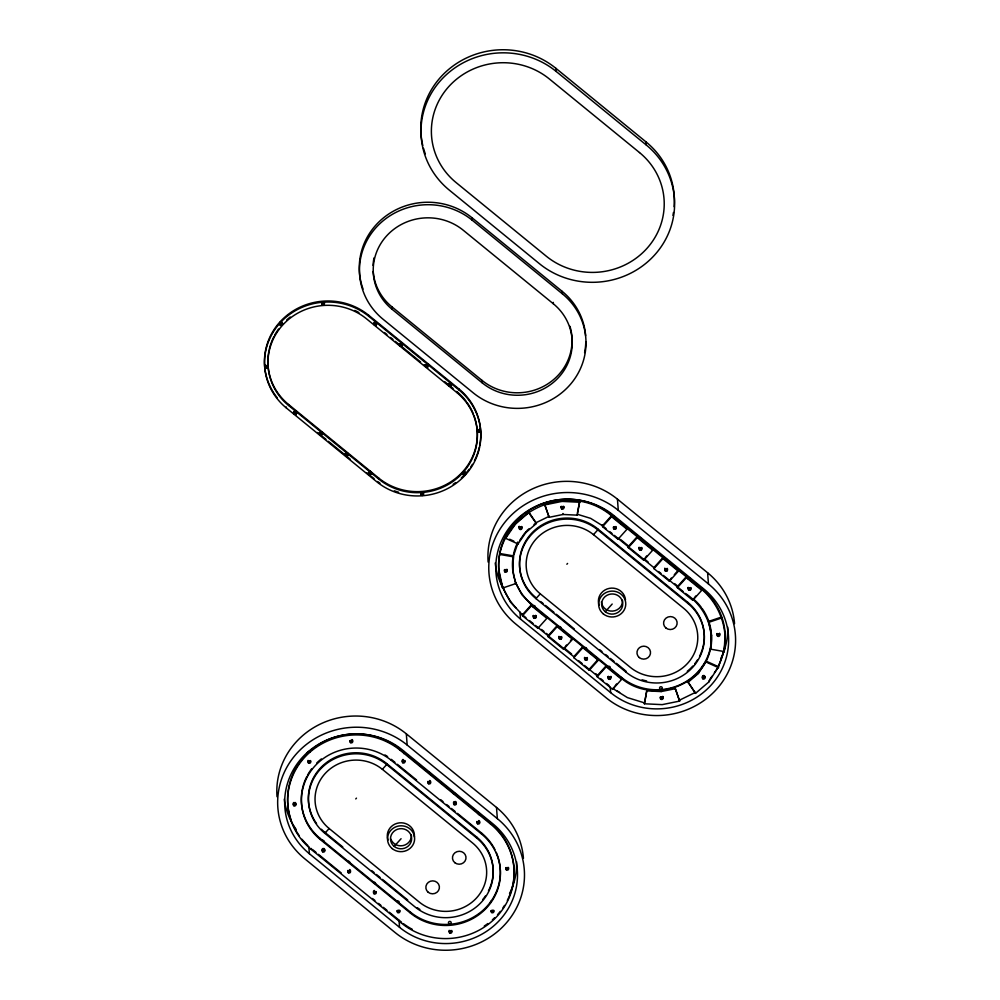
<?xml version="1.0" encoding="UTF-8"?>
<svg xmlns="http://www.w3.org/2000/svg" width="1000" height="1000" viewBox="0 0 1000 1000"><rect width="100%" height="100%" fill="white"/><g stroke="black" fill="none" stroke-linecap="round" stroke-linejoin="round"><path stroke-width="1.5" d="M710.588 648.238C703.275 687.163 651.188 703.725 621.562 678.413L531.388 604.8L521.938 594.75L515.55 582.688L515.625 583.638L502.625 588.038C479.425 523.938 561.475 473.787 611.5 515.737L701.675 589.35C719.675 604.362 728.238 628.538 724.175 651.55L710.662 649.188C714.887 627.275 703.637 605.575 685.475 593.45M505.562 537.375L505.637 538.325L518.013 543.95L517.95 543L513.488 555.9L512.737 570.388L513.4 557.4M710.662 649.188L711.413 634.7M724.175 651.55L725.125 633.65L725.2 634.6M577.438 512.775L579.725 501.3L577.225 515.15L563.038 514.475L549.125 517.312L544.525 504L549.125 517.312M644.412 703.787L646.925 689.938L644.412 703.787L662.188 704.638L679.613 701.087L675.025 687.775L679.613 701.087M724.1 650.6L718.512 666.762L714.438 672.7M505.637 538.325L515.413 524.075L528.7 512.688L528.625 511.737L536.425 523.488L525.825 532.575L518.013 543.95M519.675 540.475L524.875 532.888M687.788 682.55L698.4 673.462L706.125 661.137L718.512 666.762L708.812 681.963L695.525 693.35L687.712 681.6L695.525 693.35M709.55 679.825L712 676.263M329.15 828.512L419.325 902.125A40.738 38.825 -4.3 0 0 476.763 897.712A40.738 38.825 -4.3 0 0 472.55 842.962L382.375 769.338A40.738 38.825 -4.3 0 0 324.925 773.763A40.738 38.825 -4.3 0 0 329.15 828.512L324.837 833.3L415.012 906.925A47.337 45.125 -4.3 0 0 481.763 901.787A47.337 45.125 -4.3 0 0 476.863 838.162L476.788 837.138L386.613 763.525A47.337 45.125 -4.3 0 0 324.2 764.412A47.337 45.125 -4.3 0 0 316.537 823.538M355.763 798.925L356.475 798.138M382.375 769.338L386.688 764.55L386.613 763.525M540.262 593.825L630.438 667.438A40.738 38.825 -4.3 0 0 687.875 663.025A40.738 38.825 -4.3 0 0 683.662 608.275L593.488 534.65A40.738 38.825 -4.3 0 0 536.05 539.075A40.738 38.825 -4.3 0 0 540.262 593.825L535.95 598.612L626.125 672.237A47.337 45.125 -4.3 0 0 692.875 667.1A47.337 45.125 -4.3 0 0 687.975 603.475L687.9 602.45L597.725 528.837A47.337 45.125 -4.3 0 0 530.975 533.962A47.337 45.125 -4.3 0 0 535.875 597.587L535.95 598.612A47.337 45.125 -4.3 0 1 531.05 534.987A47.337 45.125 -4.3 0 1 597.8 529.862L687.975 603.475M566.875 564.237L567.587 563.45M593.488 534.65L597.8 529.862L597.725 528.837M526 617.737L522.4 614.788L531.388 604.8M577.225 515.15L577.15 514.2L590.638 518.362L602.513 525.725L611.5 515.737M546.8 617.388L546.875 618.337L537.888 628.325L522.463 615.737L531.45 605.75L531.312 603.775A54.438 51.9 -4.3 0 1 512.913 557.85M626.912 528.312L626.987 529.263L618 539.263L602.587 526.675L611.575 516.688L611.425 514.712A68.2 65.013 -4.3 0 0 518.288 518.95A68.2 65.013 -4.3 0 0 515.962 607.837M548.15 636.712L557.137 626.712L557.075 625.763L548.088 635.763L548.15 636.712L563.562 649.287L572.55 639.3L572.487 638.35L570.487 640.575M628.275 547.638L637.263 537.65L637.188 536.7L628.2 546.688L628.275 547.638L643.688 560.225L652.675 550.237L652.6 549.288M566.487 645.013L563.562 649.287M646.612 555.95L643.688 560.225M394.162 846.413A10.588 10.088 -4.3 0 0 411.463 840.55A10.588 10.088 -4.3 0 0 397.587 829.225A10.588 10.088 -4.3 0 0 394.162 846.413L401.075 838.725M605.275 611.725A10.588 10.088 -4.3 0 0 622.575 605.862A10.588 10.088 -4.3 0 0 608.7 594.538A10.588 10.088 -4.3 0 0 605.275 611.725L612.188 604.038M573.85 657.675L582.837 647.688L582.762 646.737L573.775 656.737L573.85 657.675L589.263 670.263L598.25 660.275L598.175 659.325L589.188 669.312L589.263 670.263M653.962 568.612L662.95 558.625L662.875 557.675L653.888 567.663L653.962 568.612L669.375 581.2L678.363 571.213L678.288 570.262L674.3 574.7M671.3 578.025L669.375 581.2M597.225 676.775L606.213 666.775L606.138 665.825L597.15 675.825L597.225 676.775L612.638 689.35L621.625 679.362L621.475 677.387L531.312 603.775M677.35 587.7L686.338 577.712L686.263 576.763L677.275 586.75L677.35 587.7L692.763 600.288L701.75 590.3L701.6 588.325L611.425 514.712M612.638 689.35L616.562 683.962M695.688 596.013L692.763 600.288M526.925 530.612L529.288 528.6M534 524.562L536.362 522.537L549.05 516.362M679.55 700.138L695.45 692.4M708.6 622.4L721.587 618L721.513 617.05L708.525 621.45L711.475 635.65M544.6 504.95L562.025 501.4L579.8 502.25M647 690.888L661.175 691.562L675.1 688.725M513.488 555.9L499.975 553.538L500.05 554.487L513.55 556.85M644.35 702.837L627.45 697.625L612.575 688.4M509.688 539.25L513.812 541.125M706.2 662.087L718.587 667.712M422.788 145.475A81.75 77.925 -4.3 0 1 460.412 61.163A81.75 77.925 -4.3 0 1 555.887 68.325L646.062 141.938A81.75 77.925 -4.3 0 1 674.137 206.7M556.112 71.4L646.287 145.013A81.75 77.925 -4.3 0 1 654.75 254.875A81.75 77.925 -4.3 0 1 539.487 263.738L449.312 190.125A81.75 77.925 -4.3 0 1 440.85 80.25A81.75 77.925 -4.3 0 1 556.112 71.4L555.887 68.325M363.062 289.1A68.2 65.013 -4.3 0 1 389.125 213.75A68.2 65.013 -4.3 0 1 472 217.75L562.175 291.363A68.2 65.013 -4.3 0 1 585.625 335.662M472.188 220.2L562.362 293.812A68.2 65.013 -4.3 0 1 569.425 385.487A68.2 65.013 -4.3 0 1 473.263 392.875L383.088 319.262A68.2 65.013 -4.3 0 1 376.025 227.6A68.2 65.013 -4.3 0 1 472.188 220.2L472 217.75M553.375 303.812L463.2 230.2A54.438 51.9 -4.3 0 0 386.438 236.1A54.438 51.9 -4.3 0 0 392.075 309.275L482.25 382.887A54.438 51.9 -4.3 0 0 559.012 376.987A54.438 51.9 -4.3 0 0 553.375 303.812L553.275 302.375M373.175 271.45A54.438 51.9 -4.3 0 0 391.887 306.812L482.062 380.425A54.438 51.9 -4.3 0 0 546.9 384.45A54.438 51.9 -4.3 0 0 569.975 326.325M488.137 562.05A78.35 74.688 -4.3 0 1 531.062 489.55A78.35 74.688 -4.3 0 1 617.438 499.15L707.613 572.762A78.35 74.688 -4.3 0 1 734.55 623.663M618.288 510.337L708.45 583.95A78.35 74.688 -4.3 0 1 716.562 689.262A78.35 74.688 -4.3 0 1 606.087 697.75L515.913 624.138A78.35 74.688 -4.3 0 1 507.8 518.825A78.35 74.688 -4.3 0 1 618.288 510.337L617.438 499.15M277.087 397.625A63.1 60.15 -4.3 0 1 284.45 317.488A63.1 60.15 -4.3 0 1 368.75 315.325L458.913 388.938A63.1 60.15 -4.3 0 1 479.663 445.613M368.825 316.35L459 389.963A63.1 60.15 -4.3 0 1 465.525 474.775A63.1 60.15 -4.3 0 1 376.55 481.613L286.375 408A63.1 60.15 -4.3 0 1 279.85 323.188A63.1 60.15 -4.3 0 1 368.825 316.35L368.75 315.325M611.575 516.688L626.987 529.263M637.263 537.65L652.675 550.237M662.95 558.625L678.363 571.213M686.338 577.712L701.75 590.3M373.7 323.725L376.112 325.688M384.525 332.55L386.925 334.525M390.538 337.463L392.938 339.425M395.35 341.388L420.6 362M424.2 364.95L427.812 367.887M444.637 381.637L453.062 388.5M456.737 392.475L366.562 318.863A59.65 56.863 -4.3 0 0 282.45 325.325A59.65 56.863 -4.3 0 0 288.637 405.5L378.8 479.113A59.65 56.863 -4.3 0 0 462.912 472.65A59.65 56.863 -4.3 0 0 456.737 392.475L456.662 391.45A59.65 56.863 -4.3 0 1 466.138 401.262M614.788 527.975L615.812 528.812M640.475 548.938L641.5 549.775M666.162 569.913L667.188 570.75M689.55 589L690.575 589.837M620.475 539.425L628.888 546.3M644.525 559.05L648.125 562M674.575 583.587L676.988 585.55M602.513 525.725L606.075 528.625M609.625 531.538L612 533.462M614.375 535.4L654.212 567.925M658.637 571.538L661 573.475M663.375 575.413L683.075 591.487M540.675 601.525L543.088 603.488M545.487 605.45L553.9 612.312M556.312 614.275L574.35 629M599.587 649.613L602 651.575M605.6 654.525L608.013 656.488M610.413 658.45L614.025 661.388M616.425 663.35L626.05 671.213L626.125 672.237M268.938 350.9A59.65 56.863 -4.3 0 0 288.55 404.475L378.725 478.088A59.65 56.863 -4.3 0 0 451.213 481.575A59.65 56.863 -4.3 0 0 474.012 415.675M531.45 605.75L546.875 618.337M557.137 626.712L572.55 639.3M582.837 647.688L598.25 660.275M606.213 666.775L621.625 679.362M293.512 412.863L295.925 414.825M317.562 432.5L325.975 439.363M328.387 441.325L350.025 459M366.863 472.738L369.263 474.7M371.662 476.662L374.075 478.625M534.675 617.038L535.7 617.875M560.35 638L561.388 638.837M609.425 678.062L610.45 678.9M541.562 629.475L543.962 631.438M546.362 633.4L548.775 635.363M564.4 648.125L571.613 654.013M595.662 673.637L598.062 675.6M529.513 620.6L533.062 623.5M535.438 625.438L574.1 657M578.513 660.6L582.075 663.512M584.438 665.438L588 668.35M589.725 669.75L596.938 675.65M600.55 678.587L603.088 680.662M606.562 683.5L609.012 685.5M520.487 619.05L610.662 692.663A71.35 68.012 -4.3 0 0 711.275 684.938A71.35 68.012 -4.3 0 0 703.888 589.038L613.713 515.413A71.35 68.012 -4.3 0 0 513.1 523.15A71.35 68.012 -4.3 0 0 520.487 619.05L519.963 612.062M277.025 796.737A78.35 74.688 -4.3 0 1 319.95 724.237A78.35 74.688 -4.3 0 1 406.325 733.838L496.5 807.45A78.35 74.688 -4.3 0 1 523.438 858.35M407.163 745.025L497.337 818.637A78.35 74.688 -4.3 0 1 505.45 923.95A78.35 74.688 -4.3 0 1 394.975 932.438L304.8 858.825A78.35 74.688 -4.3 0 1 296.688 753.512A78.35 74.688 -4.3 0 1 407.163 745.025L406.325 733.838M291.363 820.75A68.2 65.013 -4.3 0 1 317.438 745.4A68.2 65.013 -4.3 0 1 400.312 749.4L490.487 823.012A68.2 65.013 -4.3 0 1 507.325 900.425M400.387 750.425L490.562 824.038A68.2 65.013 -4.3 0 1 497.625 915.7A68.2 65.013 -4.3 0 1 401.463 923.088L311.288 849.475A68.2 65.013 -4.3 0 1 304.225 757.812A68.2 65.013 -4.3 0 1 400.387 750.425L400.312 749.4M394.938 762.337L391.325 759.388L391.4 760.413L481.575 834.025A54.438 51.9 -4.3 0 1 487.212 907.2A54.438 51.9 -4.3 0 1 410.45 913.1L320.275 839.488A54.438 51.9 -4.3 0 1 314.637 766.312A54.438 51.9 -4.3 0 1 391.4 760.413M397.337 764.3L416.575 780M440.625 799.625L443.025 801.6M446.637 804.538L449.038 806.5M451.438 808.462L455.05 811.413M457.45 813.375L481.5 833A54.438 51.9 -4.3 0 1 494.913 849.562M476.863 838.162L386.688 764.55A47.337 45.125 -4.3 0 0 319.938 769.675A47.337 45.125 -4.3 0 0 324.837 833.3L324.762 832.275A47.337 45.125 -4.3 0 1 321.4 829.25M324.762 832.275L342.788 847M371.65 870.562L374.05 872.525M376.463 874.488L380.062 877.438M382.463 879.4L407.713 900.013M306.75 776.663A54.438 51.9 -4.3 0 0 320.2 838.462L410.363 912.075A54.438 51.9 -4.3 0 0 477.812 914.388A54.438 51.9 -4.3 0 0 496.213 852.312M312.413 849.438L316.012 852.375M318.425 854.338L341.262 872.987M372.525 898.512L374.925 900.475M378.537 903.425L380.938 905.387M383.35 907.35L386.95 910.288M389.363 912.25L401.375 922.075L401.463 923.088M309.375 853.737L399.55 927.35A71.35 68.012 -4.3 0 0 500.163 919.625A71.35 68.012 -4.3 0 0 492.775 823.725L402.6 750.1A71.35 68.012 -4.3 0 0 301.988 757.837A71.35 68.012 -4.3 0 0 309.375 853.737L308.85 846.75M586.05 658.975L587.075 659.825M522.4 614.788L510.55 602.2L502.562 587.087L498.95 570.487L499.025 571.438M528.7 512.688L536.425 523.488M512.663 569.438L515.625 583.638M707.613 572.762L708.45 583.95M708.737 681.012L708.812 681.963M698.325 672.513L698.4 673.462M646.062 141.938L646.287 145.013M661.112 690.612L661.175 691.562M617.925 538.312L618 539.263M602.438 524.7L602.587 526.675M610.237 687.075L610.662 692.663M562.175 291.363L562.362 293.812M561.962 500.45L562.025 501.4M562.962 513.525L563.038 514.475M537.812 627.375L537.888 628.325M525.75 531.625L525.825 532.575M522.325 613.763L522.463 615.737M515.337 523.125L515.413 524.075M502.562 587.087L502.625 588.038M482.062 380.425L482.25 382.887M496.5 807.45L497.337 818.637M458.913 388.938L459 389.963M490.487 823.012L490.562 824.038M481.5 833L481.575 834.025M391.887 306.812L392.075 309.275M378.725 478.088L378.8 479.113M410.363 912.075L410.45 913.1M371.4 472.1L371.475 473.125M370.65 471.488L370.725 472.512M399.025 920.362L399.55 927.35M288.55 404.475L288.637 405.5M320.2 838.462L320.275 839.488M286.3 406.975L286.375 408M311.212 848.45L311.288 849.475M561.425 636.587A1.363 1.3 -4.3 0 1 558.925 636.462M558.562 627A1.363 1.3 -4.3 0 1 560.812 628.4M587.112 657.562A1.363 1.3 -4.3 0 1 584.612 657.438A1.363 1.3 -4.3 0 0 585.887 659.325A1.363 1.3 -4.3 0 0 587.25 657.588M584.513 647.75A1.363 1.3 -4.3 0 1 586.5 649.375M608.425 676.525A1.363 1.3 -4.3 0 0 610.588 676.625A1.363 1.3 -4.3 0 1 609.288 678.413A1.363 1.3 -4.3 0 1 608.212 676.425M662.875 696.45A1.363 1.3 -4.3 0 1 660.425 696.95M704.55 676.637A1.363 1.3 -4.3 0 1 702.4 676.525A1.363 1.3 -4.3 0 0 703.7 678.112A1.363 1.3 -4.3 0 0 704.887 676.388M719.613 633.375A1.363 1.3 -4.3 0 1 717 633.575M690.625 587.587A1.363 1.3 -4.3 0 1 688.112 587.463M667.237 568.488A1.363 1.3 -4.3 0 1 664.737 568.375M641.55 547.525A1.363 1.3 -4.3 0 1 639.038 547.4M613.513 526.737A1.363 1.3 -4.3 0 0 615.862 526.55A1.363 1.3 -4.3 0 1 615.163 528.237A1.363 1.3 -4.3 0 1 613.438 527.45M563.6 506.425A1.363 1.3 -4.3 0 1 561.25 506.613M506.863 569.5A1.363 1.3 -4.3 0 1 504.438 569.55M535.737 615.612A1.363 1.3 -4.3 0 1 533.237 615.5M532.575 606.638A1.363 1.3 -4.3 0 1 534.338 605.638A1.363 1.3 -4.3 0 1 535.125 607.425M613.575 516.587A1.363 1.3 -4.3 0 1 615.25 518.362M638.488 538.225A1.363 1.3 -4.3 0 1 640.45 537.688A1.363 1.3 -4.3 0 1 640.738 539.612M664.638 558.688A1.363 1.3 -4.3 0 1 666.425 560.588M687.45 578.6A1.363 1.3 -4.3 0 1 689.212 577.612A1.363 1.3 -4.3 0 1 690 579.4M701.575 667.375A1.363 1.3 -4.3 0 1 702.463 666.388M660.337 689.2A1.363 1.3 -4.3 0 1 659.9 687.188A1.363 1.3 -4.3 0 1 662.05 687.3A1.363 1.3 -4.3 0 1 661.375 689.25M607.712 667.05A1.363 1.3 -4.3 0 1 609.688 666.513A1.363 1.3 -4.3 0 1 609.963 668.438M349.688 869.55A1.363 1.3 -4.3 0 1 350.363 871.175A1.363 1.3 -4.3 0 1 348.725 871.963A1.363 1.3 -4.3 0 1 347.762 870.487M347.713 861.462A1.363 1.3 -4.3 0 1 349.5 863.375M376.138 891.587A1.363 1.3 -4.3 0 1 373.5 892.125M373.45 891.462A1.363 1.3 -4.3 0 1 374.338 890.475M373.4 882.438A1.363 1.3 -4.3 0 1 375.387 884.062M399.8 910.375A1.363 1.3 -4.3 0 1 398.537 911.762A1.363 1.3 -4.3 0 1 397.088 910.588M451.712 930.475A1.363 1.3 -4.3 0 1 450.35 932.2A1.363 1.3 -4.3 0 1 449.212 930.35M493.762 910.375A1.363 1.3 -4.3 0 1 492.512 911.775A1.363 1.3 -4.3 0 1 491.05 910.588M508.45 867.4A1.363 1.3 -4.3 0 1 507.262 869.125A1.363 1.3 -4.3 0 1 505.838 867.6M478.875 820.55A1.363 1.3 -4.3 0 1 479.55 822.163A1.363 1.3 -4.3 0 1 477.912 822.962A1.363 1.3 -4.3 0 1 476.95 821.488M455.487 801.462A1.363 1.3 -4.3 0 1 456 803.375A1.363 1.3 -4.3 0 1 453.925 803.538A1.363 1.3 -4.3 0 1 454.137 801.562M429.8 780.487A1.363 1.3 -4.3 0 1 430.475 782.1A1.363 1.3 -4.3 0 1 428.837 782.9A1.363 1.3 -4.3 0 1 427.875 781.425M404.875 760.575A1.363 1.3 -4.3 0 1 403.45 761.975A1.363 1.3 -4.3 0 1 402.188 760.45M402.5 759.85A1.363 1.3 -4.3 0 1 403.075 759.463M352.15 739.575A1.363 1.3 -4.3 0 1 351.875 741.712A1.363 1.3 -4.3 0 1 349.913 740.662M295.85 803.35A1.363 1.3 -4.3 0 1 294.55 804.925A1.363 1.3 -4.3 0 1 293.2 803.4M293.5 802.788A1.363 1.3 -4.3 0 1 293.9 802.487M295.125 802.463A1.363 1.3 -4.3 0 1 295.525 802.75M324.762 849.65A1.363 1.3 -4.3 0 1 323.325 851.038A1.363 1.3 -4.3 0 1 322.075 849.513M322.375 848.913A1.363 1.3 -4.3 0 1 322.962 848.525M323.663 848.475A1.363 1.3 -4.3 0 1 324.525 849.013M322.025 840.5A1.363 1.3 -4.3 0 1 323.825 842.4M402.15 751.425A1.363 1.3 -4.3 0 1 404.038 751.762A1.363 1.3 -4.3 0 1 403.675 753.562M427.837 772.4A1.363 1.3 -4.3 0 1 429.625 774.3M453.263 793.6A1.363 1.3 -4.3 0 1 455.513 794.987M476.912 812.463A1.363 1.3 -4.3 0 1 478.787 812.788A1.363 1.3 -4.3 0 1 478.438 814.587M490.513 902.725A1.363 1.3 -4.3 0 1 490.462 902.062M490.763 901.45A1.363 1.3 -4.3 0 1 491.35 901.075M449.562 923.988A1.363 1.3 -4.3 0 1 448.587 922.163A1.363 1.3 -4.3 0 1 450.7 921.725A1.363 1.3 -4.3 0 1 450.575 923.787M396.8 901.45A1.363 1.3 -4.3 0 1 398.837 901.425A1.363 1.3 -4.3 0 1 398.587 903.35M307.462 775.325A54.438 51.9 -4.3 0 1 311.625 768.85M316.688 763.062A54.438 51.9 -4.3 0 1 321.362 758.925M384.975 754.925A54.438 51.9 -4.3 0 1 387.612 756.612M307.938 845.6A68.2 65.013 -4.3 0 1 301.975 839.262M299.363 835.863A68.2 65.013 -4.3 0 1 291.913 822.188M504.513 905.425A68.2 65.013 -4.3 0 1 502.925 907.85M500.337 911.363A68.2 65.013 -4.3 0 1 497.55 914.675M494.538 917.812A68.2 65.013 -4.3 0 1 492.4 919.812M487.85 923.538A68.2 65.013 -4.3 0 1 484.263 926.062M412.325 929.35A68.2 65.013 -4.3 0 1 403.663 923.85M310.562 760.55A1.363 1.3 -4.3 0 1 309.2 762.275A1.363 1.3 -4.3 0 1 308.062 760.425M307.387 753.225A1.363 1.3 -4.3 0 1 307.337 752.562M307.638 751.963A1.363 1.3 -4.3 0 1 309.95 752.362M476.788 837.138A47.337 45.125 -4.3 0 1 488.462 890.875M485.412 896.025A47.337 45.125 -4.3 0 1 482.663 899.638M419.875 909.425A47.337 45.125 -4.3 0 1 417.325 907.725M388.025 840.075A13.575 12.938 -4.3 0 1 399.263 822.887A13.575 12.938 -4.3 0 1 414.35 836.95M411.4 834.925A10.588 10.088 -4.3 0 1 390.85 839.125M296.137 829.375A71.35 68.012 -4.3 0 1 293.663 825.65M292.137 823.062A71.35 68.012 -4.3 0 1 284.288 799.137M516.625 861.825A71.35 68.012 -4.3 0 1 509.538 893.525M687.9 602.45A47.337 45.125 -4.3 0 1 699.575 656.188M697.362 660.075A47.337 45.125 -4.3 0 1 694.737 663.775M692.8 666.075A47.337 45.125 -4.3 0 1 687.275 671.287M646.6 680.938A47.337 45.125 -4.3 0 1 642.113 679.788M599.138 605.388A13.575 12.938 -4.3 0 1 609.212 588.387A13.575 12.938 -4.3 0 1 625.5 600M622.513 600.237A10.588 10.088 -4.3 0 1 612.737 611.1A10.588 10.088 -4.3 0 1 601.413 601.862M504 589.675A71.35 68.012 -4.3 0 1 495.238 562.987M727.738 627.137A71.35 68.012 -4.3 0 1 720.65 658.838M373.075 265.413A54.438 51.9 -4.3 0 1 373.988 257.913M585.8 341.838A68.2 65.013 -4.3 0 1 584.6 352.612M702.062 608.362A54.438 51.9 -4.3 0 1 693.25 676.363A54.438 51.9 -4.3 0 1 621.475 677.387M693.787 599.3A54.438 51.9 -4.3 0 1 701.162 607.15M513.413 554.875A54.438 51.9 -4.3 0 1 517.875 541.975M724.762 645A68.2 65.013 -4.3 0 1 718.438 665.738M619.612 692.463A68.2 65.013 -4.3 0 1 617.15 690.863M701.6 588.325A68.2 65.013 -4.3 0 1 725.062 641.912M535.725 615.35A1.363 1.3 -4.3 0 1 534.7 617.375A1.363 1.3 -4.3 0 1 533.375 615.525M561.562 636.625A1.363 1.3 -4.3 0 1 560.2 638.35A1.363 1.3 -4.3 0 1 559.062 636.5M610.913 676.375A1.363 1.3 -4.3 0 1 609.725 678.1A1.363 1.3 -4.3 0 1 608.3 676.575M690.763 587.612A1.363 1.3 -4.3 0 1 689.4 589.35A1.363 1.3 -4.3 0 1 688.25 587.5M667.375 568.525A1.363 1.3 -4.3 0 1 666.012 570.25A1.363 1.3 -4.3 0 1 664.875 568.413M641.688 547.55A1.363 1.3 -4.3 0 1 640.325 549.288A1.363 1.3 -4.3 0 1 639.175 547.438M521.725 526.525A1.363 1.3 -4.3 0 1 519.038 526.4M563.725 506.438A1.363 1.3 -4.3 0 1 562.388 508.188A1.363 1.3 -4.3 0 1 561.237 506.337M521.6 526.587A1.363 1.3 -4.3 0 1 521.337 528.312A1.363 1.3 -4.3 0 1 519.5 528.225A1.363 1.3 -4.3 0 1 519.45 526.475M506.925 569.362A1.363 1.3 -4.3 0 1 506.262 571.15A1.363 1.3 -4.3 0 1 504.438 570.425M662.738 696.5A1.363 1.3 -4.3 0 1 662.062 698.462A1.363 1.3 -4.3 0 1 660.263 697.35M702.575 675.975A1.363 1.3 -4.3 0 1 704.488 675.837M719.475 633.438A1.363 1.3 -4.3 0 1 719.287 635.1A1.363 1.3 -4.3 0 1 717.537 635.212A1.363 1.3 -4.3 0 1 717.15 633.575M519.688 516.812A1.363 1.3 -4.3 0 1 521.062 517.675M295.425 410.7A1.363 1.3 -4.3 0 1 296.475 412.325A1.363 1.3 -4.3 0 1 294.688 413.188A1.363 1.3 -4.3 0 1 293.95 411.425M321.45 431.775A1.363 1.3 -4.3 0 1 322.075 433.5A1.363 1.3 -4.3 0 1 320.262 434.113A1.363 1.3 -4.3 0 1 319.637 432.388M346.45 452.625A1.363 1.3 -4.3 0 1 347.9 454.038A1.363 1.3 -4.3 0 1 346.175 455.163A1.363 1.3 -4.3 0 1 345.325 453.363M368.875 472.475A1.363 1.3 -4.3 0 0 370.3 474A1.363 1.3 -4.3 0 0 371.488 472.275L370.462 471.425A1.363 1.3 -4.3 0 0 369.438 471.637M375.55 321.637A1.363 1.3 -4.3 0 1 376.6 323.25A1.363 1.3 -4.3 0 1 374.812 324.125A1.363 1.3 -4.3 0 1 374.062 322.362M401.562 342.713A1.363 1.3 -4.3 0 1 402.25 344.338A1.363 1.3 -4.3 0 1 400.6 345.125A1.363 1.3 -4.3 0 1 399.637 343.65M427.55 363.862A1.363 1.3 -4.3 0 1 427.113 366.075A1.363 1.3 -4.3 0 1 425.337 364.625M450.637 382.775A1.363 1.3 -4.3 0 1 451.275 384.5A1.363 1.3 -4.3 0 1 449.462 385.112A1.363 1.3 -4.3 0 1 448.825 383.387M267.5 365.25A1.363 1.3 -4.3 0 1 267.025 366.95A1.363 1.3 -4.3 0 1 265.212 366.65A1.363 1.3 -4.3 0 1 265.375 364.913M282.175 322.475A1.363 1.3 -4.3 0 1 281.375 324.462A1.363 1.3 -4.3 0 1 279.7 323.088A1.363 1.3 -4.3 0 1 281.637 322.038M324.312 302.35A1.363 1.3 -4.3 0 1 323.125 304.075A1.363 1.3 -4.3 0 1 321.688 302.55M479.525 428.888A1.363 1.3 -4.3 0 1 480.15 430.613A1.363 1.3 -4.3 0 1 478.338 431.225A1.363 1.3 -4.3 0 1 477.7 429.513M423.525 493.363A1.363 1.3 -4.3 0 1 421.763 494.363A1.363 1.3 -4.3 0 1 420.975 492.575M269.25 349.45A59.65 56.863 -4.3 0 1 273.825 336.763M274.525 335.438A59.65 56.863 -4.3 0 1 278.562 329.025M286.688 319.975A59.65 56.863 -4.3 0 1 290.25 317.013M354.862 310.425A59.65 56.863 -4.3 0 1 358.938 312.6M467.025 402.463A59.65 56.863 -4.3 0 1 473.488 414.3M479.363 447.013A63.1 60.15 -4.3 0 1 474.487 460.562M472.4 464.363A63.1 60.15 -4.3 0 1 470.838 466.838M469.15 469.225A63.1 60.15 -4.3 0 1 461.325 477.925M455.588 482.612A63.1 60.15 -4.3 0 1 453.15 484.288M398.6 492.238A63.1 60.15 -4.3 0 1 394.35 490.812M379.975 483.25A63.1 60.15 -4.3 0 1 377.612 481.5M673.45 212.5A81.75 77.925 -4.3 0 1 672.938 215.362M425.3 153.85A81.75 77.925 -4.3 0 1 423.512 148.312M370.875 472.562L370.538 472.45A1.363 1.3 -4.3 0 0 368.925 473.725A1.363 1.3 -4.3 0 0 370.5 475A1.363 1.3 -4.3 0 0 371.562 473.288L370.875 472.562M639.5 152.562L549.325 78.938A71.35 68.012 -4.3 0 0 448.713 86.675A71.35 68.012 -4.3 0 0 456.1 182.575L546.275 256.188A71.35 68.012 -4.3 0 0 646.888 248.463A71.35 68.012 -4.3 0 0 639.5 152.562M322.6 851.762A1.363 1.3 -4.3 0 0 324.812 851.012A1.363 1.3 -4.3 0 0 323.038 849.55A1.363 1.3 -4.3 0 0 322.6 851.762M348.288 872.725A1.363 1.3 -4.3 0 0 350.5 871.975A1.363 1.3 -4.3 0 0 348.725 870.525A1.363 1.3 -4.3 0 0 348.288 872.725M373.975 893.7A1.363 1.3 -4.3 0 0 376.188 892.95A1.363 1.3 -4.3 0 0 374.412 891.5A1.363 1.3 -4.3 0 0 373.975 893.7M397.625 912.487A1.363 1.3 -4.3 0 0 399.85 911.737A1.363 1.3 -4.3 0 0 398.075 910.288A1.363 1.3 -4.3 0 0 397.625 912.487M477.475 823.725A1.363 1.3 -4.3 0 0 479.7 822.975A1.363 1.3 -4.3 0 0 477.912 821.525A1.363 1.3 -4.3 0 0 477.475 823.725M454.087 804.638A1.363 1.3 -4.3 0 0 456.312 803.888A1.363 1.3 -4.3 0 0 454.538 802.425A1.363 1.3 -4.3 0 0 454.087 804.638M428.4 783.662A1.363 1.3 -4.3 0 0 430.625 782.913A1.363 1.3 -4.3 0 0 428.837 781.462A1.363 1.3 -4.3 0 0 428.4 783.662M402.713 762.7A1.363 1.3 -4.3 0 0 404.938 761.938A1.363 1.3 -4.3 0 0 403.162 760.487A1.363 1.3 -4.3 0 0 402.713 762.7M350.45 742.575A1.363 1.3 -4.3 0 0 352.675 741.812A1.363 1.3 -4.3 0 0 350.9 740.362A1.363 1.3 -4.3 0 0 350.45 742.575M308.475 762.987A1.363 1.3 -4.3 0 0 310.688 762.237A1.363 1.3 -4.3 0 0 308.913 760.788A1.363 1.3 -4.3 0 0 308.475 762.987M293.875 805.75A1.363 1.3 -4.3 0 0 295.963 804.7A1.363 1.3 -4.3 0 0 293.975 803.512A1.363 1.3 -4.3 0 0 293.875 805.75M449.625 932.913A1.363 1.3 -4.3 0 0 451.838 932.163A1.363 1.3 -4.3 0 0 450.062 930.713A1.363 1.3 -4.3 0 0 449.625 932.913M491.6 912.487A1.363 1.3 -4.3 0 0 493.825 911.737A1.363 1.3 -4.3 0 0 492.038 910.288A1.363 1.3 -4.3 0 0 491.6 912.487M506.35 869.85A1.363 1.3 -4.3 0 0 508.575 869.087A1.363 1.3 -4.3 0 0 506.8 867.638A1.363 1.3 -4.3 0 0 506.35 869.85M392.2 848.587A13.575 12.938 -4.3 0 0 414.4 841.062A13.575 12.938 -4.3 0 0 396.613 826.538A13.575 12.938 -4.3 0 0 392.2 848.587M428.188 892.262A6.787 6.475 -4.3 0 0 439.3 888.5A6.787 6.475 -4.3 0 0 430.4 881.237A6.787 6.475 -4.3 0 0 428.188 892.262M454.8 862.675A6.787 6.475 -4.3 0 0 465.9 858.913A6.787 6.475 -4.3 0 0 457.013 851.65A6.787 6.475 -4.3 0 0 454.8 862.675M603.312 613.9A13.575 12.938 -4.3 0 0 625.525 606.375A13.575 12.938 -4.3 0 0 607.725 591.85A13.575 12.938 -4.3 0 0 603.312 613.9M639.3 657.575A6.787 6.475 -4.3 0 0 650.413 653.812A6.787 6.475 -4.3 0 0 641.513 646.55A6.787 6.475 -4.3 0 0 639.3 657.575M665.913 627.987A6.787 6.475 -4.3 0 0 677.025 624.225A6.787 6.475 -4.3 0 0 668.125 616.962A6.787 6.475 -4.3 0 0 665.913 627.987M294.363 413.988A1.363 1.3 -4.3 0 0 296.575 413.237A1.363 1.3 -4.3 0 0 294.8 411.788A1.363 1.3 -4.3 0 0 294.363 413.988M320.05 434.95A1.363 1.3 -4.3 0 0 322.262 434.2A1.363 1.3 -4.3 0 0 320.487 432.75A1.363 1.3 -4.3 0 0 320.05 434.95M345.737 455.925A1.363 1.3 -4.3 0 0 347.962 455.175A1.363 1.3 -4.3 0 0 346.175 453.725A1.363 1.3 -4.3 0 0 345.737 455.925M449.237 385.95A1.363 1.3 -4.3 0 0 451.463 385.2A1.363 1.3 -4.3 0 0 449.675 383.75A1.363 1.3 -4.3 0 0 449.237 385.95M425.85 366.863A1.363 1.3 -4.3 0 0 428.075 366.112A1.363 1.3 -4.3 0 0 426.3 364.663A1.363 1.3 -4.3 0 0 425.85 366.863M400.163 345.887A1.363 1.3 -4.3 0 0 402.388 345.138A1.363 1.3 -4.3 0 0 400.6 343.688A1.363 1.3 -4.3 0 0 400.163 345.887M374.475 324.925A1.363 1.3 -4.3 0 0 376.7 324.175A1.363 1.3 -4.3 0 0 374.925 322.713A1.363 1.3 -4.3 0 0 374.475 324.925M265.637 367.975A1.363 1.3 -4.3 0 0 267.725 366.925A1.363 1.3 -4.3 0 0 265.738 365.737A1.363 1.3 -4.3 0 0 265.637 367.975M463.288 473.7A1.363 1.3 -4.3 0 0 465.5 472.938A1.363 1.3 -4.3 0 0 463.725 471.488A1.363 1.3 -4.3 0 0 463.288 473.7M421.388 495.138A1.363 1.3 -4.3 0 0 423.6 494.387A1.363 1.3 -4.3 0 0 421.825 492.938A1.363 1.3 -4.3 0 0 421.388 495.138M463.363 474.725A1.363 1.3 -4.3 0 0 465.588 473.963A1.363 1.3 -4.3 0 0 463.8 472.512A1.363 1.3 -4.3 0 0 463.363 474.725M280.238 325.225A1.363 1.3 -4.3 0 0 282.462 324.462A1.363 1.3 -4.3 0 0 280.675 323.013A1.363 1.3 -4.3 0 0 280.238 325.225M322.212 304.8A1.363 1.3 -4.3 0 0 324.438 304.05A1.363 1.3 -4.3 0 0 322.663 302.587A1.363 1.3 -4.3 0 0 322.212 304.8M478.113 432.075A1.363 1.3 -4.3 0 0 480.337 431.312A1.363 1.3 -4.3 0 0 478.562 429.862A1.363 1.3 -4.3 0 0 478.113 432.075M504.913 571.912A1.363 1.3 -4.3 0 0 507.125 571.138A1.363 1.3 -4.3 0 0 505.325 569.7A1.363 1.3 -4.3 0 0 504.913 571.912M717.8 636.275A1.363 1.3 -4.3 0 0 719.788 635.062A1.363 1.3 -4.3 0 0 717.7 634.025A1.363 1.3 -4.3 0 0 717.8 636.275M702.788 678.75A1.363 1.3 -4.3 0 0 705 678A1.363 1.3 -4.3 0 0 703.225 676.55A1.363 1.3 -4.3 0 0 702.788 678.75M561.663 508.85A1.363 1.3 -4.3 0 0 563.862 508.05A1.363 1.3 -4.3 0 0 562.05 506.637A1.363 1.3 -4.3 0 0 561.663 508.85M660.962 699.287A1.363 1.3 -4.3 0 0 663.05 698.238A1.363 1.3 -4.3 0 0 661.062 697.05A1.363 1.3 -4.3 0 0 660.962 699.287M519.663 529.25A1.363 1.3 -4.3 0 0 521.875 528.5A1.363 1.3 -4.3 0 0 520.1 527.05A1.363 1.3 -4.3 0 0 519.663 529.25M613.9 528.95A1.363 1.3 -4.3 0 0 616.125 528.2A1.363 1.3 -4.3 0 0 614.338 526.75A1.363 1.3 -4.3 0 0 613.9 528.95M608.7 679.163A1.363 1.3 -4.3 0 0 610.788 678.125A1.363 1.3 -4.3 0 0 608.8 676.925A1.363 1.3 -4.3 0 0 608.7 679.163M585.45 660.15A1.363 1.3 -4.3 0 0 587.4 658.875A1.363 1.3 -4.3 0 0 585.288 657.913A1.363 1.3 -4.3 0 0 585.45 660.15M559.462 638.987A1.363 1.3 -4.3 0 0 561.688 638.237A1.363 1.3 -4.3 0 0 559.913 636.788A1.363 1.3 -4.3 0 0 559.462 638.987M533.787 618.025A1.363 1.3 -4.3 0 0 536 617.275A1.363 1.3 -4.3 0 0 534.225 615.812A1.363 1.3 -4.3 0 0 533.787 618.025M639.587 549.925A1.363 1.3 -4.3 0 0 641.812 549.175A1.363 1.3 -4.3 0 0 640.025 547.725A1.363 1.3 -4.3 0 0 639.587 549.925M688.662 589.987A1.363 1.3 -4.3 0 0 690.875 589.237A1.363 1.3 -4.3 0 0 689.1 587.788A1.363 1.3 -4.3 0 0 688.662 589.987M665.275 570.9A1.363 1.3 -4.3 0 0 667.5 570.15A1.363 1.3 -4.3 0 0 665.713 568.688A1.363 1.3 -4.3 0 0 665.275 570.9"/></g></svg>
